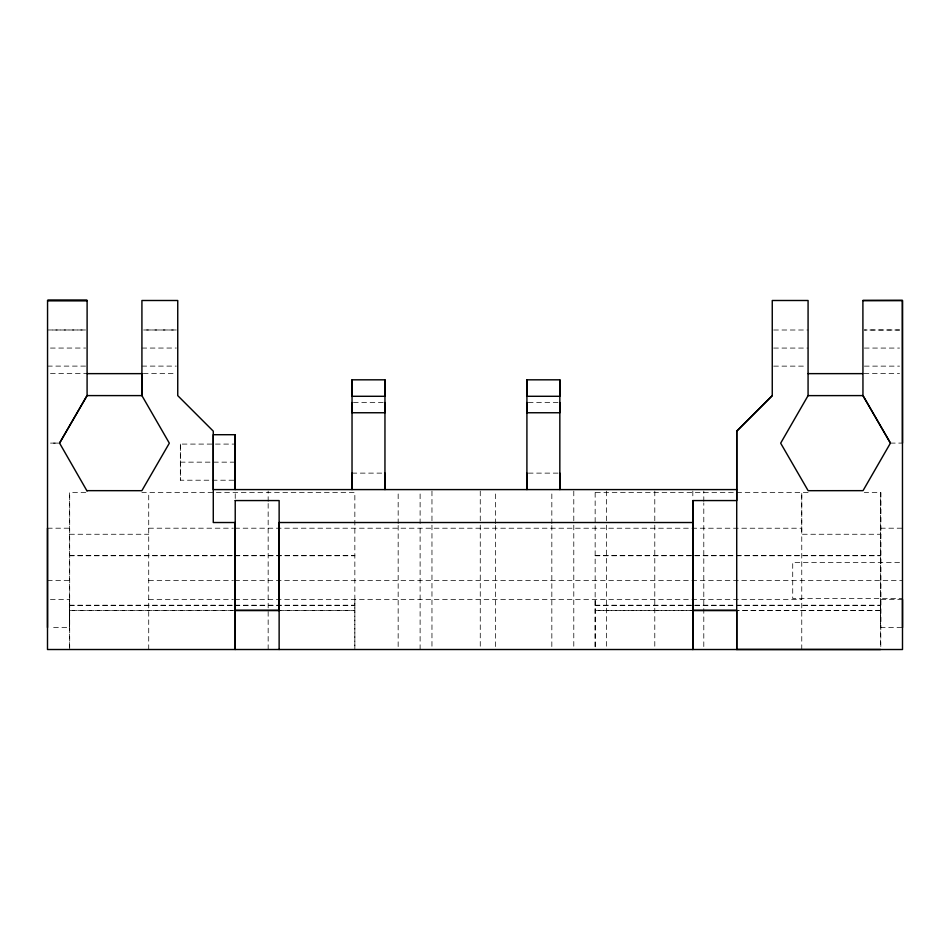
<?xml version="1.0" encoding="UTF-8"?>
<svg xmlns="http://www.w3.org/2000/svg" width="950" height="950" viewBox="0 0 950 950"><rect width="100%" height="100%" fill="white"/><g stroke="black" fill="none" stroke-linecap="round" stroke-linejoin="round"><path stroke-width="0.71" stroke-dasharray="4.75 3.56" d="M69.694 649.503L69.694 492.539M148.722 649.503L148.722 492.539M233.748 480.213L180.346 480.213L180.346 444.089L233.748 444.089M235.232 498.477L235.22 491.067M268.161 649.515L268.161 502.918M268.161 501.446L268.161 491.079M354.849 599.497L354.849 649.515L354.849 492.551L141.906 492.551M398.157 646.558L398.169 525.136M398.169 523.652L398.169 491.079M420.114 649.515L420.114 525.136M420.114 523.652L420.114 491.079M495.627 646.558L495.627 525.136M495.627 523.652L495.627 491.079M551.831 646.558L551.831 525.136M551.831 523.652L551.831 491.079M595.151 646.57L595.151 599.497M808.082 492.539L595.151 492.539L595.151 494.736M703.796 646.558L703.796 502.918M703.796 501.446L703.796 491.079M801.764 649.527L801.764 492.539L801.764 534.256L880.793 534.256M880.793 646.558L880.793 492.551L864.274 492.539M47.547 329.983L85.631 329.983L50.457 330.006M773.68 330.006L808.082 330.006M50.457 348.068L85.619 348.044M141.93 348.068L176.32 348.044M773.68 348.068L808.082 348.068M864.381 348.068L899.531 348.068M47.547 366.106L85.619 366.106M141.93 366.106L176.32 366.106M773.68 366.13L806.645 366.13M864.393 366.13L899.531 366.13M50.481 373.623L85.892 373.635M143.355 373.647L176.32 373.647M864.12 373.623L899.519 373.623M353.471 402.527L383.539 402.527M528.342 402.527L558.41 402.527M58.235 443.104L50.208 443.104L59.565 443.104M890.435 443.104L902.5 443.092M180.346 462.151L233.748 462.151M352.034 473.124L383.527 473.124M528.342 473.124L558.41 473.124M85.797 492.539L69.457 492.551L69.457 649.515M47.5 528.2L69.457 528.2M148.734 528.2L233.332 528.2M234.816 528.2L690.46 528.224M691.944 528.224L801.764 528.224M880.543 528.2L902.5 528.2M69.694 534.256L148.722 534.256M69.457 555.572L233.593 555.572M235.066 555.572L354.849 555.572M595.151 555.572L880.543 555.572M69.457 555.774L233.593 555.774M235.066 555.774L354.849 555.774M595.151 555.762L880.543 555.762M899.519 562.424L792.716 562.436L792.727 598.559L902.488 598.548M47.5 580.486L69.457 580.486M148.734 580.486L233.332 580.486M234.816 580.486L690.46 580.497M691.944 580.497L902.5 580.474M50.433 599.497L69.457 599.497L69.457 627.558L50.433 627.558M148.722 599.497L233.332 599.497M234.816 599.497L690.46 599.509M691.932 599.509L801.764 599.521M902.5 599.486L880.543 599.497L880.543 627.558L902.5 627.558M69.457 605.209L233.593 605.197M235.066 605.197L354.849 605.197M595.151 605.197L880.543 605.197M69.457 605.399L233.593 605.399M235.066 605.399L354.849 605.399M595.151 605.399L880.543 605.388M235.22 610.411L69.457 610.446L235.22 610.458M279.134 610.458L354.849 610.446L279.134 610.411M691.339 610.446L595.151 610.446L692.811 610.434M880.543 494.736L880.543 492.539L880.543 646.617M880.793 492.551L880.793 627.558M692.823 491.067L692.823 498.477M654.788 491.067L654.788 523.652M654.788 525.124L654.788 649.515M606.492 491.067L606.492 523.652M606.492 525.124L606.492 649.515M595.151 492.539L595.151 649.515M573.788 491.079L573.788 523.652M573.788 525.136L573.788 646.558M480.261 491.067L480.261 523.64M480.261 525.124L480.261 649.515M431.965 491.067L431.965 523.64M431.965 525.124L431.965 649.515M180.346 444.089L180.346 480.213M176.32 329.983L143.355 329.983L176.32 330.006M899.531 330.006L864.369 330.006L899.531 330.006M880.543 610.446L736.725 610.422L880.543 610.446"/><path stroke-width="1.43" d="M87.032 490.984L59.565 443.104L87.091 395.58L87.115 300.473L47.559 300.473L47.5 649.515L902.5 649.515L902.441 300.473L862.897 300.509L862.956 395.592L890.435 443.104L863.028 490.651L808.141 490.687L780.663 443.175L808.07 395.628L808.082 300.497L772.255 300.497L772.255 395.628L736.725 431.146L736.725 500.567L692.823 500.567L692.823 649.515M235.232 611.016L235.232 649.515L235.22 522.524L213.275 522.524L213.275 431.146L177.745 395.628L177.745 300.497L141.918 300.497L141.93 395.628L169.338 443.175L141.859 490.687L86.972 490.651M235.22 434.708L235.22 489.594L235.232 434.708L213.275 434.708L213.275 489.594L736.725 489.594M352.034 402.527L352.022 489.594L352.034 473.124M352.034 379.822L352.034 396.293L384.964 396.293L384.964 379.822L352.034 379.822L352.034 412.751L384.964 412.751L384.964 379.834M384.964 402.527L384.952 489.594L384.964 473.124M526.918 402.527L526.906 489.594L526.906 473.124M526.918 379.822L526.906 396.293L559.835 396.293L559.847 379.822L526.918 379.822L526.906 412.751L559.835 412.751L559.847 379.834M559.847 402.527L559.835 489.594L559.835 473.124M736.725 649.515L736.725 431.146L772.255 395.628M902.5 627.558L902.5 599.486M59.565 443.104L87.044 395.592L141.93 395.604L141.93 373.647L87.091 373.635M862.897 300.509L902.441 300.473L902.5 443.104M808.07 373.635L862.648 373.635M808.07 395.628L862.956 395.592L890.435 443.104M692.823 522.524L279.134 522.524L279.134 649.515M235.22 610.458L279.134 610.458M736.725 610.446L692.811 610.434L736.725 610.446L736.725 649.456L880.543 649.503M692.823 500.567L692.823 649.467M47.5 528.2L47.5 627.558M235.22 500.567L235.22 610.411L279.134 610.411L279.134 500.567L235.22 500.567M87.115 300.473L47.559 300.473L87.115 300.497"/></g></svg>
